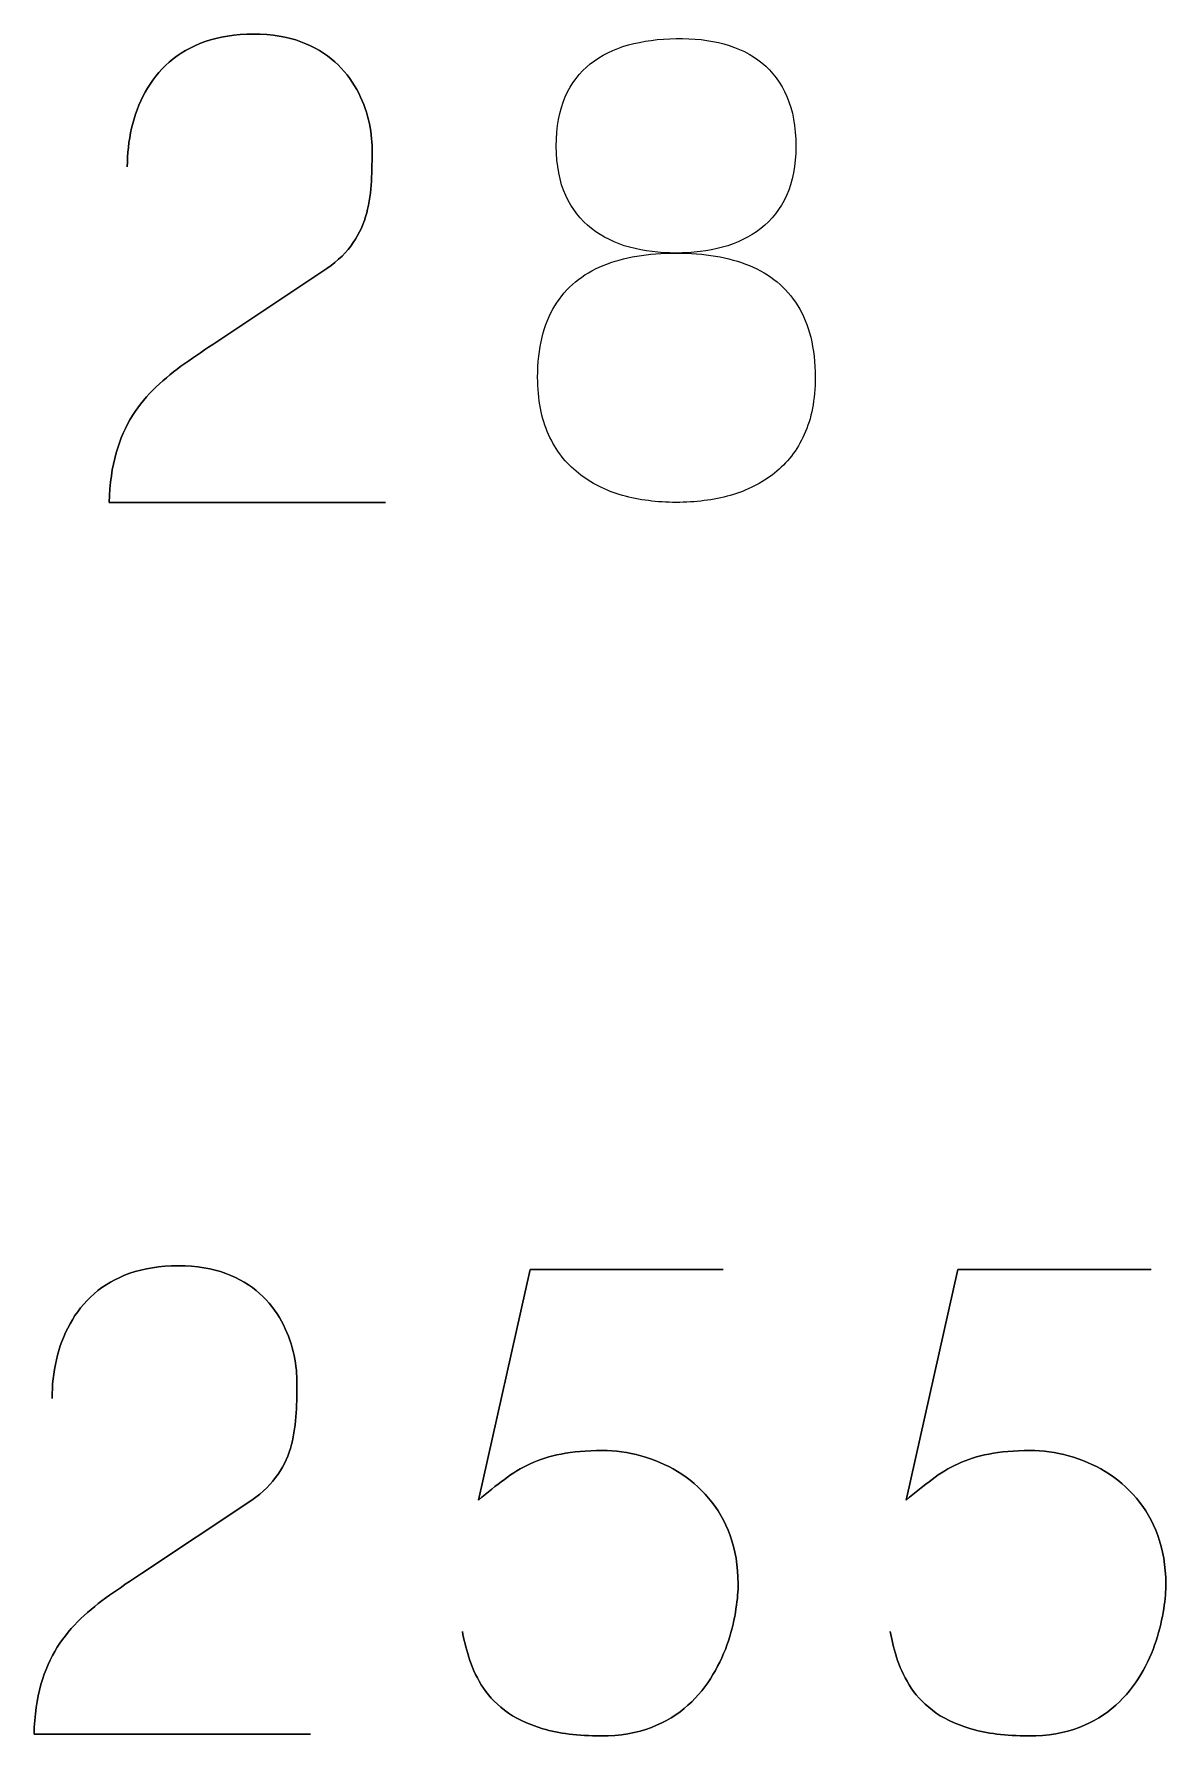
# Model space of a CAD drawing. Header units: millimetres. Extents: x -63 to 11, y -162 to 4.
# Drawn here: x -4.9 to 10.61, y -158.07 to -134.76 of the extents above; entities that cross this region are included whole.
import ezdxf

# ---------------------------------------------------------------- set-up
doc = ezdxf.new("R2010")
doc.units = ezdxf.units.MM
doc.header["$MEASUREMENT"] = 0
doc.layers.add('Layer 1', color=7, linetype='Continuous')

msp = doc.modelspace()

# ---------------------------------------------------------------- linework, layer by layer
at = {"layer": 'Layer 1'}
for points, knots in [([(-0.0815, -141.1788), (-0.0815, -141.1788), (-3.8664, -141.1788), (-3.8664, -141.1788), (-3.8664, -141.1788), (-3.8591, -140.9229), (-3.8267, -140.6965), (-3.7723, -140.5024), (-3.7723, -140.5024), (-3.7165, -140.3083), (-3.6415, -140.1377), (-3.5488, -139.9907), (-3.5488, -139.9907), (-3.4547, -139.8436), (-3.3474, -139.7128), (-3.2253, -139.5981), (-3.2253, -139.5981), (-3.1033, -139.4819), (-2.9724, -139.376), (-2.8313, -139.276), (-2.8313, -139.276), (-2.6901, -139.1775), (-2.5445, -139.079), (-2.3931, -138.9819), (-2.3931, -138.9819), (-2.3931, -138.9819), (-0.8844, -137.9762), (-0.8844, -137.9762), (-0.8844, -137.9762), (-0.73, -137.8673), (-0.6094, -137.7482), (-0.5241, -137.6203), (-0.5241, -137.6203), (-0.4374, -137.4924), (-0.3771, -137.3571), (-0.3403, -137.2145), (-0.3403, -137.2145), (-0.305, -137.0733), (-0.283, -136.9277), (-0.2756, -136.7807), (-0.2756, -136.7807), (-0.2683, -136.6322), (-0.2653, -136.4837), (-0.2668, -136.3351), (-0.2668, -136.3351), (-0.2668, -136.2131), (-0.283, -136.0822), (-0.3153, -135.9411), (-0.3153, -135.9411), (-0.3491, -135.8014), (-0.4021, -135.6617), (-0.4771, -135.5234), (-0.4771, -135.5234), (-0.5521, -135.3852), (-0.652, -135.2588), (-0.777, -135.1441), (-0.777, -135.1441), (-0.902, -135.0308), (-1.0564, -134.9397), (-1.2402, -134.8706), (-1.2402, -134.8706), (-1.424, -134.8015), (-1.6402, -134.7662), (-1.8902, -134.7647), (-1.8902, -134.7647), (-2.1416, -134.7662), (-2.3636, -134.8015), (-2.5548, -134.8691), (-2.5548, -134.8691), (-2.746, -134.9367), (-2.9092, -135.0308), (-3.0445, -135.15), (-3.0445, -135.15), (-3.1797, -135.2691), (-3.2886, -135.4073), (-3.3738, -135.5617), (-3.3738, -135.5617), (-3.4591, -135.7161), (-3.5209, -135.8808), (-3.5606, -136.0543), (-3.5606, -136.0543), (-3.6003, -136.2278), (-3.6194, -136.4042), (-3.6194, -136.5822), (-3.6194, -136.5822), (-3.6194, -136.4042), (-3.6003, -136.2278), (-3.5606, -136.0543), (-3.5606, -136.0543), (-3.5209, -135.8808), (-3.4591, -135.7161), (-3.3738, -135.5617), (-3.3738, -135.5617), (-3.2886, -135.4073), (-3.1797, -135.2691), (-3.0445, -135.15), (-3.0445, -135.15), (-2.9092, -135.0308), (-2.746, -134.9367), (-2.5548, -134.8691), (-2.5548, -134.8691), (-2.3636, -134.8015), (-2.1416, -134.7662), (-1.8902, -134.7647), (-1.8902, -134.7647), (-1.6402, -134.7662), (-1.424, -134.8015), (-1.2402, -134.8706), (-1.2402, -134.8706), (-1.0564, -134.9397), (-0.902, -135.0308), (-0.777, -135.1441), (-0.777, -135.1441), (-0.652, -135.2588), (-0.5521, -135.3852), (-0.4771, -135.5234), (-0.4771, -135.5234), (-0.4021, -135.6617), (-0.3491, -135.8014), (-0.3153, -135.9411), (-0.3153, -135.9411), (-0.283, -136.0822), (-0.2668, -136.2131), (-0.2668, -136.3351), (-0.2668, -136.3351), (-0.2653, -136.4837), (-0.2683, -136.6322), (-0.2756, -136.7807), (-0.2756, -136.7807), (-0.283, -136.9277), (-0.305, -137.0733), (-0.3403, -137.2145), (-0.3403, -137.2145), (-0.3771, -137.3571), (-0.4374, -137.4924), (-0.5241, -137.6203), (-0.5241, -137.6203), (-0.6094, -137.7482), (-0.73, -137.8673), (-0.8844, -137.9762), (-0.8844, -137.9762), (-0.8844, -137.9762), (-2.3931, -138.9819), (-2.3931, -138.9819), (-2.3931, -138.9819), (-2.5445, -139.079), (-2.6901, -139.1775), (-2.8313, -139.276), (-2.8313, -139.276), (-2.9724, -139.376), (-3.1033, -139.4819), (-3.2253, -139.5981), (-3.2253, -139.5981), (-3.3474, -139.7128), (-3.4547, -139.8436), (-3.5488, -139.9907), (-3.5488, -139.9907), (-3.6415, -140.1377), (-3.7165, -140.3083), (-3.7723, -140.5024), (-3.7723, -140.5024), (-3.8267, -140.6965), (-3.8591, -140.9229), (-3.8664, -141.1788), (-3.8664, -141.1788), (-3.8664, -141.1788), (-0.0815, -141.1788), (-0.0815, -141.1788)], [0, 0, 0, 0, 0.0232558, 0.0232558, 0.0232558, 0.0232558, 0.0465116, 0.0465116, 0.0465116, 0.0465116, 0.0697674, 0.0697674, 0.0697674, 0.0697674, 0.0930233, 0.0930233, 0.0930233, 0.0930233, 0.1162791, 0.1162791, 0.1162791, 0.1162791, 0.1395349, 0.1395349, 0.1395349, 0.1395349, 0.1627907, 0.1627907, 0.1627907, 0.1627907, 0.1860465, 0.1860465, 0.1860465, 0.1860465, 0.2093023, 0.2093023, 0.2093023, 0.2093023, 0.2325581, 0.2325581, 0.2325581, 0.2325581, 0.255814, 0.255814, 0.255814, 0.255814, 0.2790698, 0.2790698, 0.2790698, 0.2790698, 0.3023256, 0.3023256, 0.3023256, 0.3023256, 0.3255814, 0.3255814, 0.3255814, 0.3255814, 0.3488372, 0.3488372, 0.3488372, 0.3488372, 0.372093, 0.372093, 0.372093, 0.372093, 0.3953488, 0.3953488, 0.3953488, 0.3953488, 0.4186047, 0.4186047, 0.4186047, 0.4186047, 0.4418605, 0.4418605, 0.4418605, 0.4418605, 0.4651163, 0.4651163, 0.4651163, 0.4651163, 0.4883721, 0.4883721, 0.4883721, 0.4883721, 0.5116279, 0.5116279, 0.5116279, 0.5116279, 0.5348837, 0.5348837, 0.5348837, 0.5348837, 0.5581395, 0.5581395, 0.5581395, 0.5581395, 0.5813953, 0.5813953, 0.5813953, 0.5813953, 0.6046512, 0.6046512, 0.6046512, 0.6046512, 0.627907, 0.627907, 0.627907, 0.627907, 0.6511628, 0.6511628, 0.6511628, 0.6511628, 0.6744186, 0.6744186, 0.6744186, 0.6744186, 0.6976744, 0.6976744, 0.6976744, 0.6976744, 0.7209302, 0.7209302, 0.7209302, 0.7209302, 0.744186, 0.744186, 0.744186, 0.744186, 0.7674419, 0.7674419, 0.7674419, 0.7674419, 0.7906977, 0.7906977, 0.7906977, 0.7906977, 0.8139535, 0.8139535, 0.8139535, 0.8139535, 0.8372093, 0.8372093, 0.8372093, 0.8372093, 0.8604651, 0.8604651, 0.8604651, 0.8604651, 0.8837209, 0.8837209, 0.8837209, 0.8837209, 0.9069767, 0.9069767, 0.9069767, 0.9069767, 0.9302326, 0.9302326, 0.9302326, 0.9302326, 0.9534884, 0.9534884, 0.9534884, 0.9534884, 1, 1, 1, 1]), ([(3.8975, -137.7644), (4.124, -137.7644), (4.3357, -137.7379), (4.5342, -137.685), (4.5342, -137.685), (4.7313, -137.6306), (4.9048, -137.5453), (5.0562, -137.4292), (5.0562, -137.4292), (5.2062, -137.313), (5.3239, -137.1615), (5.4092, -136.9748), (5.4092, -136.9748), (5.4944, -136.7895), (5.5371, -136.5645), (5.5386, -136.2998), (5.5386, -136.2998), (5.5371, -136.0352), (5.4959, -135.8087), (5.415, -135.6205), (5.415, -135.6205), (5.3342, -135.4323), (5.2195, -135.2779), (5.0724, -135.1588), (5.0724, -135.1588), (4.9254, -135.0411), (4.7519, -134.9544), (4.5519, -134.9), (4.5519, -134.9), (4.3534, -134.8456), (4.1343, -134.822), (3.8975, -134.8265), (3.8975, -134.8265), (3.6608, -134.8294), (3.4417, -134.8603), (3.2432, -134.9147), (3.2432, -134.9147), (3.0432, -134.9706), (2.8697, -135.0558), (2.7226, -135.172), (2.7226, -135.172), (2.5756, -135.2882), (2.4609, -135.4396), (2.38, -135.6249), (2.38, -135.6249), (2.2992, -135.8117), (2.258, -136.0352), (2.2565, -136.2998), (2.2565, -136.2998), (2.258, -136.5645), (2.3006, -136.7895), (2.3859, -136.9748), (2.3859, -136.9748), (2.4712, -137.1615), (2.5888, -137.313), (2.7403, -137.4292), (2.7403, -137.4292), (2.8903, -137.5453), (3.0638, -137.6306), (3.2608, -137.685), (3.2608, -137.685), (3.4593, -137.7379), (3.6711, -137.7644), (3.8975, -137.7644)], [0, 0, 0, 0, 0.0588235, 0.0588235, 0.0588235, 0.0588235, 0.1176471, 0.1176471, 0.1176471, 0.1176471, 0.1764706, 0.1764706, 0.1764706, 0.1764706, 0.2352941, 0.2352941, 0.2352941, 0.2352941, 0.2941176, 0.2941176, 0.2941176, 0.2941176, 0.3529412, 0.3529412, 0.3529412, 0.3529412, 0.4117647, 0.4117647, 0.4117647, 0.4117647, 0.4705882, 0.4705882, 0.4705882, 0.4705882, 0.5294118, 0.5294118, 0.5294118, 0.5294118, 0.5882353, 0.5882353, 0.5882353, 0.5882353, 0.6470588, 0.6470588, 0.6470588, 0.6470588, 0.7058824, 0.7058824, 0.7058824, 0.7058824, 0.7647059, 0.7647059, 0.7647059, 0.7647059, 0.8235294, 0.8235294, 0.8235294, 0.8235294, 0.8823529, 0.8823529, 0.8823529, 0.8823529, 1, 1, 1, 1]), ([(3.8975, -137.7644), (4.124, -137.7644), (4.3357, -137.7379), (4.5342, -137.685), (4.5342, -137.685), (4.7313, -137.6306), (4.9048, -137.5453), (5.0562, -137.4292), (5.0562, -137.4292), (5.2062, -137.313), (5.3239, -137.1615), (5.4092, -136.9748), (5.4092, -136.9748), (5.4944, -136.7895), (5.5371, -136.5645), (5.5386, -136.2998), (5.5386, -136.2998), (5.5371, -136.0352), (5.4959, -135.8087), (5.415, -135.6205), (5.415, -135.6205), (5.3342, -135.4323), (5.2195, -135.2779), (5.0724, -135.1588), (5.0724, -135.1588), (4.9254, -135.0411), (4.7519, -134.9544), (4.5519, -134.9), (4.5519, -134.9), (4.3534, -134.8456), (4.1343, -134.822), (3.8975, -134.8265), (3.8975, -134.8265), (3.6608, -134.8294), (3.4417, -134.8603), (3.2432, -134.9147), (3.2432, -134.9147), (3.0432, -134.9706), (2.8697, -135.0558), (2.7226, -135.172), (2.7226, -135.172), (2.5756, -135.2882), (2.4609, -135.4396), (2.38, -135.6249), (2.38, -135.6249), (2.2992, -135.8117), (2.258, -136.0352), (2.2565, -136.2998), (2.2565, -136.2998), (2.258, -136.5645), (2.3006, -136.7895), (2.3859, -136.9748), (2.3859, -136.9748), (2.4712, -137.1615), (2.5888, -137.313), (2.7403, -137.4292), (2.7403, -137.4292), (2.8903, -137.5453), (3.0638, -137.6306), (3.2608, -137.685), (3.2608, -137.685), (3.4593, -137.7379), (3.6711, -137.7644), (3.8975, -137.7644)], [0, 0, 0, 0, 0.0588235, 0.0588235, 0.0588235, 0.0588235, 0.1176471, 0.1176471, 0.1176471, 0.1176471, 0.1764706, 0.1764706, 0.1764706, 0.1764706, 0.2352941, 0.2352941, 0.2352941, 0.2352941, 0.2941176, 0.2941176, 0.2941176, 0.2941176, 0.3529412, 0.3529412, 0.3529412, 0.3529412, 0.4117647, 0.4117647, 0.4117647, 0.4117647, 0.4705882, 0.4705882, 0.4705882, 0.4705882, 0.5294118, 0.5294118, 0.5294118, 0.5294118, 0.5882353, 0.5882353, 0.5882353, 0.5882353, 0.6470588, 0.6470588, 0.6470588, 0.6470588, 0.7058824, 0.7058824, 0.7058824, 0.7058824, 0.7647059, 0.7647059, 0.7647059, 0.7647059, 0.8235294, 0.8235294, 0.8235294, 0.8235294, 0.8823529, 0.8823529, 0.8823529, 0.8823529, 1, 1, 1, 1]), ([(3.8975, -141.1788), (4.1622, -141.1788), (4.4092, -141.1479), (4.6386, -141.0832), (4.6386, -141.0832), (4.868, -141.0185), (5.0695, -140.9171), (5.2445, -140.7788), (5.2445, -140.7788), (5.418, -140.6421), (5.5547, -140.4656), (5.6532, -140.248), (5.6532, -140.248), (5.7518, -140.0318), (5.8018, -139.7716), (5.8032, -139.4672), (5.8032, -139.4672), (5.8003, -139.0628), (5.7209, -138.7349), (5.5636, -138.4849), (5.5636, -138.4849), (5.4062, -138.2335), (5.1856, -138.0512), (4.9018, -137.935), (4.9018, -137.935), (4.6166, -137.8203), (4.2828, -137.7629), (3.8975, -137.7644), (3.8975, -137.7644), (3.5137, -137.7629), (3.1785, -137.8203), (2.8962, -137.935), (2.8962, -137.935), (2.6124, -138.0512), (2.3933, -138.2335), (2.2374, -138.4849), (2.2374, -138.4849), (2.0815, -138.7349), (2.0021, -139.0628), (2.0007, -139.4672), (2.0007, -139.4672), (2.0021, -139.7716), (2.0521, -140.0318), (2.1506, -140.248), (2.1506, -140.248), (2.2492, -140.4656), (2.3844, -140.6421), (2.5594, -140.7788), (2.5594, -140.7788), (2.7329, -140.9171), (2.9329, -141.0185), (3.1623, -141.0832), (3.1623, -141.0832), (3.3902, -141.1479), (3.6358, -141.1788), (3.8975, -141.1788)], [0, 0, 0, 0, 0.0666667, 0.0666667, 0.0666667, 0.0666667, 0.1333333, 0.1333333, 0.1333333, 0.1333333, 0.2, 0.2, 0.2, 0.2, 0.2666667, 0.2666667, 0.2666667, 0.2666667, 0.3333333, 0.3333333, 0.3333333, 0.3333333, 0.4, 0.4, 0.4, 0.4, 0.4666667, 0.4666667, 0.4666667, 0.4666667, 0.5333333, 0.5333333, 0.5333333, 0.5333333, 0.6, 0.6, 0.6, 0.6, 0.6666667, 0.6666667, 0.6666667, 0.6666667, 0.7333333, 0.7333333, 0.7333333, 0.7333333, 0.8, 0.8, 0.8, 0.8, 0.8666667, 0.8666667, 0.8666667, 0.8666667, 1, 1, 1, 1]), ([(3.8975, -141.1788), (4.1622, -141.1788), (4.4092, -141.1479), (4.6386, -141.0832), (4.6386, -141.0832), (4.868, -141.0185), (5.0695, -140.9171), (5.2445, -140.7788), (5.2445, -140.7788), (5.418, -140.6421), (5.5547, -140.4656), (5.6532, -140.248), (5.6532, -140.248), (5.7518, -140.0318), (5.8018, -139.7716), (5.8032, -139.4672), (5.8032, -139.4672), (5.8003, -139.0628), (5.7209, -138.7349), (5.5636, -138.4849), (5.5636, -138.4849), (5.4062, -138.2335), (5.1856, -138.0512), (4.9018, -137.935), (4.9018, -137.935), (4.6166, -137.8203), (4.2828, -137.7629), (3.8975, -137.7644), (3.8975, -137.7644), (3.5137, -137.7629), (3.1785, -137.8203), (2.8962, -137.935), (2.8962, -137.935), (2.6124, -138.0512), (2.3933, -138.2335), (2.2374, -138.4849), (2.2374, -138.4849), (2.0815, -138.7349), (2.0021, -139.0628), (2.0007, -139.4672), (2.0007, -139.4672), (2.0021, -139.7716), (2.0521, -140.0318), (2.1506, -140.248), (2.1506, -140.248), (2.2492, -140.4656), (2.3844, -140.6421), (2.5594, -140.7788), (2.5594, -140.7788), (2.7329, -140.9171), (2.9329, -141.0185), (3.1623, -141.0832), (3.1623, -141.0832), (3.3902, -141.1479), (3.6358, -141.1788), (3.8975, -141.1788)], [0, 0, 0, 0, 0.0666667, 0.0666667, 0.0666667, 0.0666667, 0.1333333, 0.1333333, 0.1333333, 0.1333333, 0.2, 0.2, 0.2, 0.2, 0.2666667, 0.2666667, 0.2666667, 0.2666667, 0.3333333, 0.3333333, 0.3333333, 0.3333333, 0.4, 0.4, 0.4, 0.4, 0.4666667, 0.4666667, 0.4666667, 0.4666667, 0.5333333, 0.5333333, 0.5333333, 0.5333333, 0.6, 0.6, 0.6, 0.6, 0.6666667, 0.6666667, 0.6666667, 0.6666667, 0.7333333, 0.7333333, 0.7333333, 0.7333333, 0.8, 0.8, 0.8, 0.8, 0.8666667, 0.8666667, 0.8666667, 0.8666667, 1, 1, 1, 1]), ([(-1.1115, -158.0466), (-1.1115, -158.0466), (-4.8964, -158.0466), (-4.8964, -158.0466), (-4.8964, -158.0466), (-4.8891, -157.7907), (-4.8567, -157.5643), (-4.8023, -157.3702), (-4.8023, -157.3702), (-4.7465, -157.1761), (-4.6715, -157.0055), (-4.5788, -156.8585), (-4.5788, -156.8585), (-4.4847, -156.7114), (-4.3774, -156.5806), (-4.2553, -156.4659), (-4.2553, -156.4659), (-4.1333, -156.3497), (-4.0024, -156.2438), (-3.8613, -156.1438), (-3.8613, -156.1438), (-3.7201, -156.0453), (-3.5745, -155.9468), (-3.4231, -155.8497), (-3.4231, -155.8497), (-3.4231, -155.8497), (-1.9144, -154.844), (-1.9144, -154.844), (-1.9144, -154.844), (-1.76, -154.7351), (-1.6394, -154.616), (-1.5541, -154.4881), (-1.5541, -154.4881), (-1.4674, -154.3602), (-1.4071, -154.2249), (-1.3703, -154.0823), (-1.3703, -154.0823), (-1.335, -153.9411), (-1.313, -153.7955), (-1.3056, -153.6485), (-1.3056, -153.6485), (-1.2983, -153.5), (-1.2953, -153.3515), (-1.2968, -153.2029), (-1.2968, -153.2029), (-1.2968, -153.0809), (-1.313, -152.95), (-1.3453, -152.8089), (-1.3453, -152.8089), (-1.3791, -152.6692), (-1.4321, -152.5295), (-1.5071, -152.3912), (-1.5071, -152.3912), (-1.5821, -152.253), (-1.682, -152.1266), (-1.807, -152.0119), (-1.807, -152.0119), (-1.932, -151.8986), (-2.0864, -151.8075), (-2.2702, -151.7384), (-2.2702, -151.7384), (-2.454, -151.6693), (-2.6702, -151.634), (-2.9202, -151.6325), (-2.9202, -151.6325), (-3.1716, -151.634), (-3.3936, -151.6693), (-3.5848, -151.7369), (-3.5848, -151.7369), (-3.776, -151.8045), (-3.9392, -151.8986), (-4.0745, -152.0178), (-4.0745, -152.0178), (-4.2097, -152.1369), (-4.3186, -152.2751), (-4.4038, -152.4295), (-4.4038, -152.4295), (-4.4891, -152.5839), (-4.5509, -152.7486), (-4.5906, -152.9221), (-4.5906, -152.9221), (-4.6303, -153.0956), (-4.6494, -153.272), (-4.6494, -153.45), (-4.6494, -153.45), (-4.6494, -153.272), (-4.6303, -153.0956), (-4.5906, -152.9221), (-4.5906, -152.9221), (-4.5509, -152.7486), (-4.4891, -152.5839), (-4.4038, -152.4295), (-4.4038, -152.4295), (-4.3186, -152.2751), (-4.2097, -152.1369), (-4.0745, -152.0178), (-4.0745, -152.0178), (-3.9392, -151.8986), (-3.776, -151.8045), (-3.5848, -151.7369), (-3.5848, -151.7369), (-3.3936, -151.6693), (-3.1716, -151.634), (-2.9202, -151.6325), (-2.9202, -151.6325), (-2.6702, -151.634), (-2.454, -151.6693), (-2.2702, -151.7384), (-2.2702, -151.7384), (-2.0864, -151.8075), (-1.932, -151.8986), (-1.807, -152.0119), (-1.807, -152.0119), (-1.682, -152.1266), (-1.5821, -152.253), (-1.5071, -152.3912), (-1.5071, -152.3912), (-1.4321, -152.5295), (-1.3791, -152.6692), (-1.3453, -152.8089), (-1.3453, -152.8089), (-1.313, -152.95), (-1.2968, -153.0809), (-1.2968, -153.2029), (-1.2968, -153.2029), (-1.2953, -153.3515), (-1.2983, -153.5), (-1.3056, -153.6485), (-1.3056, -153.6485), (-1.313, -153.7955), (-1.335, -153.9411), (-1.3703, -154.0823), (-1.3703, -154.0823), (-1.4071, -154.2249), (-1.4674, -154.3602), (-1.5541, -154.4881), (-1.5541, -154.4881), (-1.6394, -154.616), (-1.76, -154.7351), (-1.9144, -154.844), (-1.9144, -154.844), (-1.9144, -154.844), (-3.4231, -155.8497), (-3.4231, -155.8497), (-3.4231, -155.8497), (-3.5745, -155.9468), (-3.7201, -156.0453), (-3.8613, -156.1438), (-3.8613, -156.1438), (-4.0024, -156.2438), (-4.1333, -156.3497), (-4.2553, -156.4659), (-4.2553, -156.4659), (-4.3774, -156.5806), (-4.4847, -156.7114), (-4.5788, -156.8585), (-4.5788, -156.8585), (-4.6715, -157.0055), (-4.7465, -157.1761), (-4.8023, -157.3702), (-4.8023, -157.3702), (-4.8567, -157.5643), (-4.8891, -157.7907), (-4.8964, -158.0466), (-4.8964, -158.0466), (-4.8964, -158.0466), (-1.1115, -158.0466), (-1.1115, -158.0466)], [0, 0, 0, 0, 0.0232558, 0.0232558, 0.0232558, 0.0232558, 0.0465116, 0.0465116, 0.0465116, 0.0465116, 0.0697674, 0.0697674, 0.0697674, 0.0697674, 0.0930233, 0.0930233, 0.0930233, 0.0930233, 0.1162791, 0.1162791, 0.1162791, 0.1162791, 0.1395349, 0.1395349, 0.1395349, 0.1395349, 0.1627907, 0.1627907, 0.1627907, 0.1627907, 0.1860465, 0.1860465, 0.1860465, 0.1860465, 0.2093023, 0.2093023, 0.2093023, 0.2093023, 0.2325581, 0.2325581, 0.2325581, 0.2325581, 0.255814, 0.255814, 0.255814, 0.255814, 0.2790698, 0.2790698, 0.2790698, 0.2790698, 0.3023256, 0.3023256, 0.3023256, 0.3023256, 0.3255814, 0.3255814, 0.3255814, 0.3255814, 0.3488372, 0.3488372, 0.3488372, 0.3488372, 0.372093, 0.372093, 0.372093, 0.372093, 0.3953488, 0.3953488, 0.3953488, 0.3953488, 0.4186047, 0.4186047, 0.4186047, 0.4186047, 0.4418605, 0.4418605, 0.4418605, 0.4418605, 0.4651163, 0.4651163, 0.4651163, 0.4651163, 0.4883721, 0.4883721, 0.4883721, 0.4883721, 0.5116279, 0.5116279, 0.5116279, 0.5116279, 0.5348837, 0.5348837, 0.5348837, 0.5348837, 0.5581395, 0.5581395, 0.5581395, 0.5581395, 0.5813953, 0.5813953, 0.5813953, 0.5813953, 0.6046512, 0.6046512, 0.6046512, 0.6046512, 0.627907, 0.627907, 0.627907, 0.627907, 0.6511628, 0.6511628, 0.6511628, 0.6511628, 0.6744186, 0.6744186, 0.6744186, 0.6744186, 0.6976744, 0.6976744, 0.6976744, 0.6976744, 0.7209302, 0.7209302, 0.7209302, 0.7209302, 0.744186, 0.744186, 0.744186, 0.744186, 0.7674419, 0.7674419, 0.7674419, 0.7674419, 0.7906977, 0.7906977, 0.7906977, 0.7906977, 0.8139535, 0.8139535, 0.8139535, 0.8139535, 0.8372093, 0.8372093, 0.8372093, 0.8372093, 0.8604651, 0.8604651, 0.8604651, 0.8604651, 0.8837209, 0.8837209, 0.8837209, 0.8837209, 0.9069767, 0.9069767, 0.9069767, 0.9069767, 0.9302326, 0.9302326, 0.9302326, 0.9302326, 0.9534884, 0.9534884, 0.9534884, 0.9534884, 1, 1, 1, 1]), ([(4.5438, -151.6854), (4.5438, -151.6854), (1.897, -151.6854), (1.897, -151.6854), (1.897, -151.6854), (1.897, -151.6854), (1.1912, -154.844), (1.1912, -154.844), (1.1912, -154.844), (1.3147, -154.7381), (1.4324, -154.6425), (1.5456, -154.5587), (1.5456, -154.5587), (1.6574, -154.4749), (1.775, -154.4043), (1.9, -154.3455), (1.9, -154.3455), (2.0235, -154.2867), (2.1647, -154.2425), (2.3235, -154.2117), (2.3235, -154.2117), (2.4808, -154.1808), (2.669, -154.1646), (2.8852, -154.1646), (2.8852, -154.1646), (3.0616, -154.1646), (3.2381, -154.1881), (3.4145, -154.2367), (3.4145, -154.2367), (3.591, -154.2837), (3.7586, -154.3558), (3.9174, -154.4513), (3.9174, -154.4513), (4.0777, -154.5484), (4.2189, -154.669), (4.3424, -154.8146), (4.3424, -154.8146), (4.4674, -154.9601), (4.5659, -155.1307), (4.6365, -155.3263), (4.6365, -155.3263), (4.7085, -155.5218), (4.7453, -155.7439), (4.7468, -155.9909), (4.7468, -155.9909), (4.7482, -156.0821), (4.7379, -156.1968), (4.7174, -156.3321), (4.7174, -156.3321), (4.6982, -156.4673), (4.663, -156.6144), (4.613, -156.7702), (4.613, -156.7702), (4.563, -156.9261), (4.4924, -157.0805), (4.4027, -157.2334), (4.4027, -157.2334), (4.313, -157.3864), (4.1983, -157.5261), (4.0601, -157.6525), (4.0601, -157.6525), (3.9218, -157.779), (3.7542, -157.8804), (3.5586, -157.9569), (3.5586, -157.9569), (3.3616, -158.0319), (3.1307, -158.0716), (2.8675, -158.0731), (2.8675, -158.0731), (2.5529, -158.0716), (2.2882, -158.0378), (2.0735, -157.9745), (2.0735, -157.9745), (1.8588, -157.9098), (1.6838, -157.826), (1.5485, -157.7202), (1.5485, -157.7202), (1.4118, -157.6143), (1.3059, -157.4981), (1.2295, -157.3717), (1.2295, -157.3717), (1.153, -157.2452), (1.0956, -157.1187), (1.0574, -156.9923), (1.0574, -156.9923), (1.0192, -156.8658), (0.9898, -156.7497), (0.9707, -156.6438), (0.9707, -156.6438), (0.9898, -156.7497), (1.0192, -156.8658), (1.0574, -156.9923), (1.0574, -156.9923), (1.0956, -157.1187), (1.153, -157.2452), (1.2295, -157.3717), (1.2295, -157.3717), (1.3059, -157.4981), (1.4118, -157.6143), (1.5485, -157.7202), (1.5485, -157.7202), (1.6838, -157.826), (1.8588, -157.9098), (2.0735, -157.9745), (2.0735, -157.9745), (2.2882, -158.0378), (2.5529, -158.0716), (2.8675, -158.0731), (2.8675, -158.0731), (3.1307, -158.0716), (3.3616, -158.0319), (3.5586, -157.9569), (3.5586, -157.9569), (3.7542, -157.8804), (3.9218, -157.779), (4.0601, -157.6525), (4.0601, -157.6525), (4.1983, -157.5261), (4.313, -157.3864), (4.4027, -157.2334), (4.4027, -157.2334), (4.4924, -157.0805), (4.563, -156.9261), (4.613, -156.7702), (4.613, -156.7702), (4.663, -156.6144), (4.6982, -156.4673), (4.7174, -156.3321), (4.7174, -156.3321), (4.7379, -156.1968), (4.7482, -156.0821), (4.7468, -155.9909), (4.7468, -155.9909), (4.7453, -155.7439), (4.7085, -155.5218), (4.6365, -155.3263), (4.6365, -155.3263), (4.5659, -155.1307), (4.4674, -154.9601), (4.3424, -154.8146), (4.3424, -154.8146), (4.2189, -154.669), (4.0777, -154.5484), (3.9174, -154.4513), (3.9174, -154.4513), (3.7586, -154.3558), (3.591, -154.2837), (3.4145, -154.2367), (3.4145, -154.2367), (3.2381, -154.1881), (3.0616, -154.1646), (2.8852, -154.1646), (2.8852, -154.1646), (2.669, -154.1646), (2.4808, -154.1808), (2.3235, -154.2117), (2.3235, -154.2117), (2.1647, -154.2425), (2.0235, -154.2867), (1.9, -154.3455), (1.9, -154.3455), (1.775, -154.4043), (1.6574, -154.4749), (1.5456, -154.5587), (1.5456, -154.5587), (1.4324, -154.6425), (1.3147, -154.7381), (1.1912, -154.844), (1.1912, -154.844), (1.1912, -154.844), (1.897, -151.6854), (1.897, -151.6854), (1.897, -151.6854), (1.897, -151.6854), (4.5438, -151.6854), (4.5438, -151.6854)], [0, 0, 0, 0, 0.0222222, 0.0222222, 0.0222222, 0.0222222, 0.0444444, 0.0444444, 0.0444444, 0.0444444, 0.0666667, 0.0666667, 0.0666667, 0.0666667, 0.0888889, 0.0888889, 0.0888889, 0.0888889, 0.1111111, 0.1111111, 0.1111111, 0.1111111, 0.1333333, 0.1333333, 0.1333333, 0.1333333, 0.1555556, 0.1555556, 0.1555556, 0.1555556, 0.1777778, 0.1777778, 0.1777778, 0.1777778, 0.2, 0.2, 0.2, 0.2, 0.2222222, 0.2222222, 0.2222222, 0.2222222, 0.2444444, 0.2444444, 0.2444444, 0.2444444, 0.2666667, 0.2666667, 0.2666667, 0.2666667, 0.2888889, 0.2888889, 0.2888889, 0.2888889, 0.3111111, 0.3111111, 0.3111111, 0.3111111, 0.3333333, 0.3333333, 0.3333333, 0.3333333, 0.3555556, 0.3555556, 0.3555556, 0.3555556, 0.3777778, 0.3777778, 0.3777778, 0.3777778, 0.4, 0.4, 0.4, 0.4, 0.4222222, 0.4222222, 0.4222222, 0.4222222, 0.4444444, 0.4444444, 0.4444444, 0.4444444, 0.4666667, 0.4666667, 0.4666667, 0.4666667, 0.4888889, 0.4888889, 0.4888889, 0.4888889, 0.5111111, 0.5111111, 0.5111111, 0.5111111, 0.5333333, 0.5333333, 0.5333333, 0.5333333, 0.5555556, 0.5555556, 0.5555556, 0.5555556, 0.5777778, 0.5777778, 0.5777778, 0.5777778, 0.6, 0.6, 0.6, 0.6, 0.6222222, 0.6222222, 0.6222222, 0.6222222, 0.6444444, 0.6444444, 0.6444444, 0.6444444, 0.6666667, 0.6666667, 0.6666667, 0.6666667, 0.6888889, 0.6888889, 0.6888889, 0.6888889, 0.7111111, 0.7111111, 0.7111111, 0.7111111, 0.7333333, 0.7333333, 0.7333333, 0.7333333, 0.7555556, 0.7555556, 0.7555556, 0.7555556, 0.7777778, 0.7777778, 0.7777778, 0.7777778, 0.8, 0.8, 0.8, 0.8, 0.8222222, 0.8222222, 0.8222222, 0.8222222, 0.8444444, 0.8444444, 0.8444444, 0.8444444, 0.8666667, 0.8666667, 0.8666667, 0.8666667, 0.8888889, 0.8888889, 0.8888889, 0.8888889, 0.9111111, 0.9111111, 0.9111111, 0.9111111, 0.9333333, 0.9333333, 0.9333333, 0.9333333, 0.9555556, 0.9555556, 0.9555556, 0.9555556, 1, 1, 1, 1]), ([(10.4021, -151.6854), (10.4021, -151.6854), (7.7553, -151.6854), (7.7553, -151.6854), (7.7553, -151.6854), (7.7553, -151.6854), (7.0495, -154.844), (7.0495, -154.844), (7.0495, -154.844), (7.173, -154.7381), (7.2907, -154.6425), (7.4039, -154.5587), (7.4039, -154.5587), (7.5157, -154.4749), (7.6333, -154.4043), (7.7583, -154.3455), (7.7583, -154.3455), (7.8818, -154.2867), (8.023, -154.2425), (8.1818, -154.2117), (8.1818, -154.2117), (8.3391, -154.1808), (8.5273, -154.1646), (8.7435, -154.1646), (8.7435, -154.1646), (8.9199, -154.1646), (9.0964, -154.1881), (9.2728, -154.2367), (9.2728, -154.2367), (9.4493, -154.2837), (9.6169, -154.3558), (9.7757, -154.4513), (9.7757, -154.4513), (9.936, -154.5484), (10.0772, -154.669), (10.2007, -154.8146), (10.2007, -154.8146), (10.3257, -154.9601), (10.4242, -155.1307), (10.4948, -155.3263), (10.4948, -155.3263), (10.5668, -155.5218), (10.6036, -155.7439), (10.6051, -155.9909), (10.6051, -155.9909), (10.6065, -156.0821), (10.5962, -156.1968), (10.5757, -156.3321), (10.5757, -156.3321), (10.5565, -156.4673), (10.5213, -156.6144), (10.4713, -156.7702), (10.4713, -156.7702), (10.4213, -156.9261), (10.3507, -157.0805), (10.261, -157.2334), (10.261, -157.2334), (10.1713, -157.3864), (10.0566, -157.5261), (9.9184, -157.6525), (9.9184, -157.6525), (9.7801, -157.779), (9.6125, -157.8804), (9.4169, -157.9569), (9.4169, -157.9569), (9.2199, -158.0319), (8.989, -158.0716), (8.7258, -158.0731), (8.7258, -158.0731), (8.4112, -158.0716), (8.1465, -158.0378), (7.9318, -157.9745), (7.9318, -157.9745), (7.7171, -157.9098), (7.5421, -157.826), (7.4068, -157.7202), (7.4068, -157.7202), (7.2701, -157.6143), (7.1642, -157.4981), (7.0878, -157.3717), (7.0878, -157.3717), (7.0113, -157.2452), (6.9539, -157.1187), (6.9157, -156.9923), (6.9157, -156.9923), (6.8775, -156.8658), (6.8481, -156.7497), (6.829, -156.6438), (6.829, -156.6438), (6.8481, -156.7497), (6.8775, -156.8658), (6.9157, -156.9923), (6.9157, -156.9923), (6.9539, -157.1187), (7.0113, -157.2452), (7.0878, -157.3717), (7.0878, -157.3717), (7.1642, -157.4981), (7.2701, -157.6143), (7.4068, -157.7202), (7.4068, -157.7202), (7.5421, -157.826), (7.7171, -157.9098), (7.9318, -157.9745), (7.9318, -157.9745), (8.1465, -158.0378), (8.4112, -158.0716), (8.7258, -158.0731), (8.7258, -158.0731), (8.989, -158.0716), (9.2199, -158.0319), (9.4169, -157.9569), (9.4169, -157.9569), (9.6125, -157.8804), (9.7801, -157.779), (9.9184, -157.6525), (9.9184, -157.6525), (10.0566, -157.5261), (10.1713, -157.3864), (10.261, -157.2334), (10.261, -157.2334), (10.3507, -157.0805), (10.4213, -156.9261), (10.4713, -156.7702), (10.4713, -156.7702), (10.5213, -156.6144), (10.5565, -156.4673), (10.5757, -156.3321), (10.5757, -156.3321), (10.5962, -156.1968), (10.6065, -156.0821), (10.6051, -155.9909), (10.6051, -155.9909), (10.6036, -155.7439), (10.5668, -155.5218), (10.4948, -155.3263), (10.4948, -155.3263), (10.4242, -155.1307), (10.3257, -154.9601), (10.2007, -154.8146), (10.2007, -154.8146), (10.0772, -154.669), (9.936, -154.5484), (9.7757, -154.4513), (9.7757, -154.4513), (9.6169, -154.3558), (9.4493, -154.2837), (9.2728, -154.2367), (9.2728, -154.2367), (9.0964, -154.1881), (8.9199, -154.1646), (8.7435, -154.1646), (8.7435, -154.1646), (8.5273, -154.1646), (8.3391, -154.1808), (8.1818, -154.2117), (8.1818, -154.2117), (8.023, -154.2425), (7.8818, -154.2867), (7.7583, -154.3455), (7.7583, -154.3455), (7.6333, -154.4043), (7.5157, -154.4749), (7.4039, -154.5587), (7.4039, -154.5587), (7.2907, -154.6425), (7.173, -154.7381), (7.0495, -154.844), (7.0495, -154.844), (7.0495, -154.844), (7.7553, -151.6854), (7.7553, -151.6854), (7.7553, -151.6854), (7.7553, -151.6854), (10.4021, -151.6854), (10.4021, -151.6854)], [0, 0, 0, 0, 0.0222222, 0.0222222, 0.0222222, 0.0222222, 0.0444444, 0.0444444, 0.0444444, 0.0444444, 0.0666667, 0.0666667, 0.0666667, 0.0666667, 0.0888889, 0.0888889, 0.0888889, 0.0888889, 0.1111111, 0.1111111, 0.1111111, 0.1111111, 0.1333333, 0.1333333, 0.1333333, 0.1333333, 0.1555556, 0.1555556, 0.1555556, 0.1555556, 0.1777778, 0.1777778, 0.1777778, 0.1777778, 0.2, 0.2, 0.2, 0.2, 0.2222222, 0.2222222, 0.2222222, 0.2222222, 0.2444444, 0.2444444, 0.2444444, 0.2444444, 0.2666667, 0.2666667, 0.2666667, 0.2666667, 0.2888889, 0.2888889, 0.2888889, 0.2888889, 0.3111111, 0.3111111, 0.3111111, 0.3111111, 0.3333333, 0.3333333, 0.3333333, 0.3333333, 0.3555556, 0.3555556, 0.3555556, 0.3555556, 0.3777778, 0.3777778, 0.3777778, 0.3777778, 0.4, 0.4, 0.4, 0.4, 0.4222222, 0.4222222, 0.4222222, 0.4222222, 0.4444444, 0.4444444, 0.4444444, 0.4444444, 0.4666667, 0.4666667, 0.4666667, 0.4666667, 0.4888889, 0.4888889, 0.4888889, 0.4888889, 0.5111111, 0.5111111, 0.5111111, 0.5111111, 0.5333333, 0.5333333, 0.5333333, 0.5333333, 0.5555556, 0.5555556, 0.5555556, 0.5555556, 0.5777778, 0.5777778, 0.5777778, 0.5777778, 0.6, 0.6, 0.6, 0.6, 0.6222222, 0.6222222, 0.6222222, 0.6222222, 0.6444444, 0.6444444, 0.6444444, 0.6444444, 0.6666667, 0.6666667, 0.6666667, 0.6666667, 0.6888889, 0.6888889, 0.6888889, 0.6888889, 0.7111111, 0.7111111, 0.7111111, 0.7111111, 0.7333333, 0.7333333, 0.7333333, 0.7333333, 0.7555556, 0.7555556, 0.7555556, 0.7555556, 0.7777778, 0.7777778, 0.7777778, 0.7777778, 0.8, 0.8, 0.8, 0.8, 0.8222222, 0.8222222, 0.8222222, 0.8222222, 0.8444444, 0.8444444, 0.8444444, 0.8444444, 0.8666667, 0.8666667, 0.8666667, 0.8666667, 0.8888889, 0.8888889, 0.8888889, 0.8888889, 0.9111111, 0.9111111, 0.9111111, 0.9111111, 0.9333333, 0.9333333, 0.9333333, 0.9333333, 0.9555556, 0.9555556, 0.9555556, 0.9555556, 1, 1, 1, 1])]:
    msp.add_open_spline(points, degree=3, knots=knots, dxfattribs=at)

doc.saveas('drawing.dxf')
